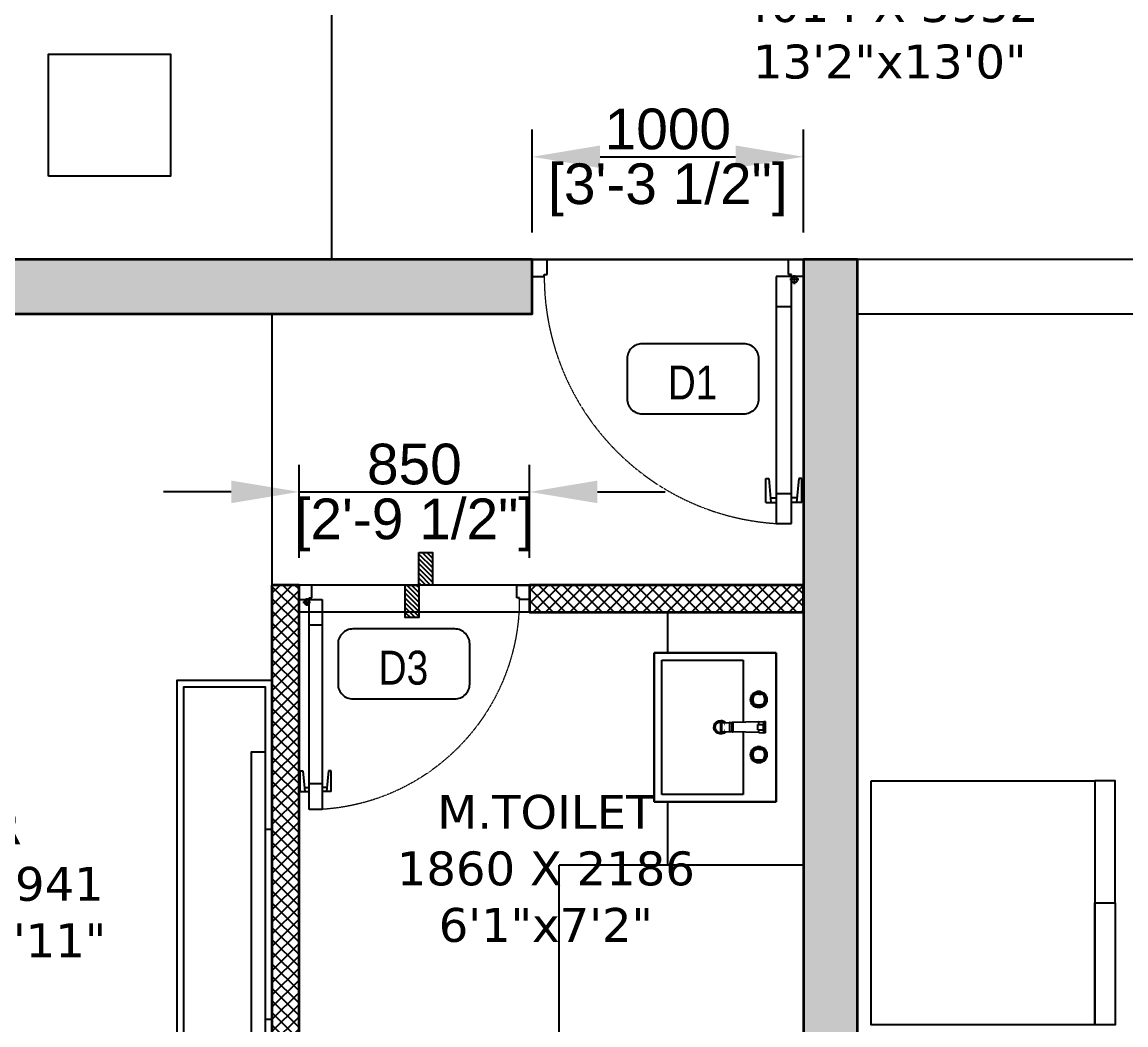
# Model space of a CAD drawing. Header units: millimetres. Extents: x 91566 to 131129, y 141753 to 207061.
# Drawn here: x 116954 to 121024, y 172366 to 176063 of the extents above; entities that cross this region are included whole.
import ezdxf
from ezdxf.enums import TextEntityAlignment as Align

# ---------------------------------------------------------------- set-up
doc = ezdxf.new("R2010")
doc.units = ezdxf.units.MM
doc.linetypes.add('3.5BHK EAST-UN-5$0$DASHED', pattern=[0.75, 0.5, -0.25])
doc.linetypes.add('3BHK  WEST_UN-2$0$DASHED', pattern=[0.75, 0.5, -0.25])
for name, color, linetype in [('A-Dimensions', 4, 'Continuous'), ('A-Door', 11, 'Continuous'), ('A-Door Line', 8, 'Continuous'), ('A-Elevation 10', 8, 'Continuous'), ('A-Fixture', 8, 'Continuous'), ('A-Furniture', 8, 'Continuous'), ('A-Hatch', 252, 'Continuous'), ('A-Room Boundary', 44, 'Continuous'), ('A-Text Main', 44, 'Continuous')]:
    doc.layers.add(name, color=color, linetype=linetype)
doc.layers.add('A-Wall', color=240, linetype='Continuous', lineweight=35)
doc.styles.add('2024-08-29_TOWER-A$0$simplex-0.8', font='simplex.shx', dxfattribs={"width": 0.8})
doc.styles.add('3.5BHK EAST_UN-1$0$grid_text', font='verdana.ttf')
doc.styles.add('ARIAL', font='ARIALN.TTF')
doc.styles.add('S', font='arial.ttf', dxfattribs={"height": 150})
doc.dimstyles.new('DIMSMALL', dxfattribs={"dimtxt": 150, "dimasz": 250, "dimexe": 100, "dimexo": 100, "dimgap": 25, "dimtad": 1, "dimdec": 0, "dimzin": 0, "dimdsep": 46, "dimtxsty": 'S', "dimcen": 0, "dimdle": 100, "dimclrd": 8, "dimclre": 8, "dimclrt": 256, "dimazin": 0, "dimtfac": 1, "dimtdec": 0, "dimtix": 1, "dimtmove": 0, "dimatfit": 3, "dimldrblk": '12_DatumFilled', "dimfxl": 1, "dimtolj": 1, "dimtzin": 0, "dimlwd": -1, "dimlwe": -1, "dimarcsym": 1})

# ---------------------------------------------------------------- blocks, each defined once
blk = doc.blocks.new('3BHK  WEST_UN-3$0$zxcvb')
at = {"layer": 'A-Furniture', "linetype": 'Continuous'}
for p, q in [((-25, 350), (0, 350)), ((-25, -350), (0, -350))]:
    blk.add_line(p, q, dxfattribs=at)
for points in [[(0, 900), (0, -900), (-350, -900), (-349.6, 900)], [(-325, -874.9), (-324.6, 875), (-24.6, 875), (-25, -874.9)], [(-25, 635), (-25, -635), (-75, -635), (-75, 635)]]:
    blk.add_lwpolyline(points, close=True, dxfattribs=at)
blk = doc.blocks.new('A$Ccfbdbe87')
at = {"layer": 'A-Door'}
for p, q in [((99.9, 973.1), (44.4, 973.1)), ((44.4, 973.1), (44.4, 62.5)), ((99.9, 62.5), (99.9, 973.1)), ((5.6, 895.4), (44.4, 895.4)), ((5.6, 895.4), (5.6, 806.5)), ((16.7, 806.5), (24.9, 895.4)), ((23.3, 878.7), (44.4, 878.7)), ((99.9, 862), (44.4, 862)), ((138.8, 895.4), (99.9, 895.4)), ((121, 878.7), (99.9, 878.7)), ((127.7, 806.5), (119.5, 895.4)), ((138.8, 895.4), (138.8, 806.5)), ((5.6, 806.5), (16.7, 806.5)), ((138.8, 806.5), (127.7, 806.5)), ((99.9, 173.5), (44.4, 173.5)), ((33.3, 90.2), (33.3, 56.9)), ((0, 0), (0, 62.5)), ((0, 62.5), (44.4, 62.5)), ((16.7, 73.6), (50, 73.6)), ((44.4, 62.5), (99.9, 62.5)), ((44.4, 62.5), (44.4, 55.5)), ((44.4, 55.5), (55.5, 55.5)), ((55.5, 55.5), (55.5, 0)), ((99.9, 62.5), (99.9, 62.5)), ((944.5, 55.5), (944.5, 0)), ((955.6, 55.5), (944.5, 55.5)), ((1000, 62.5), (955.6, 62.5)), ((955.6, 62.5), (955.6, 55.5)), ((1000, 0), (1000, 62.5)), ((55.5, 0), (0, 0)), ((944.5, 0), (1000, 0))]:
    blk.add_line(p, q, dxfattribs=at)
blk.add_circle((33.3, 73.6), 11.1, dxfattribs=at)
at = {"layer": 'A-Door', "linetype": '3BHK  WEST_UN-2$0$DASHED', "lineweight": 0}
blk.add_arc((41.8, 61.2), 913.8, 0.0822, 86.3506, dxfattribs=at)
blk = doc.blocks.new('A$C9b4d8ff6')
at = {"layer": 'A-Door'}
for p, q in [((84.9, 827.1), (37.7, 827.1)), ((37.7, 827.1), (37.8, 53.1)), ((85, 53.1), (84.9, 827.1)), ((4.7, 761.1), (37.7, 761.1)), ((4.7, 761.1), (4.7, 685.5)), ((14.1, 685.5), (21.1, 761.1)), ((19.8, 746.9), (37.7, 746.9)), ((84.9, 732.7), (37.7, 732.7)), ((117.9, 761.1), (84.9, 761.1)), ((102.8, 746.9), (84.9, 746.9)), ((108.5, 685.5), (101.5, 761.1)), ((117.9, 761.1), (118, 685.5)), ((4.7, 685.5), (14.1, 685.5)), ((118, 685.5), (108.5, 685.5)), ((84.9, 147.5), (37.7, 147.5)), ((0, 0), (0, 53.1)), ((0, 53.1), (37.8, 53.1)), ((14.2, 62.5), (42.5, 62.5)), ((28.3, 76.7), (28.3, 48.4)), ((37.8, 53.1), (85, 53.1)), ((37.8, 53.1), (37.8, 47.2)), ((37.8, 47.2), (47.2, 47.2)), ((47.2, 47.2), (47.2, 0)), ((85, 53.1), (85, 53.1)), ((802.8, 47.2), (802.8, 0.1)), ((812.2, 47.2), (802.8, 47.2)), ((850, 53.2), (812.2, 53.1)), ((812.2, 53.1), (812.2, 47.2)), ((850, 0.1), (850, 53.2)), ((47.2, 0), (0, 0)), ((802.8, 0.1), (850, 0.1))]:
    blk.add_line(p, q, dxfattribs=at)
blk.add_circle((28.3, 62.5), 9.44, dxfattribs=at)
at = {"layer": 'A-Door', "linetype": '3.5BHK EAST-UN-5$0$DASHED', "lineweight": 0}
blk.add_arc((35.5, 52), 776.7, 0.0858, 86.3542, dxfattribs=at)
blk = doc.blocks.new('A$Cf00fcc3f')
at = {"layer": 'A-Fixture'}
for p, q in [((0, 0), (0, -450)), ((550, 0), (0, 0)), ((0, -450), (0, 0)), ((0, 0), (550, 0)), ((550, -450), (550, 0)), ((550, 0), (550, -450)), ((153.6, -41.5), (163.5, -38.6)), ((157.1, -39.5), (155.1, -41.1)), ((162.3, -36.7), (157.1, -39.5)), ((167.9, -35), (162.3, -36.7)), ((163.5, -38.6), (173.8, -37.6)), ((163.5, -38.6), (164.5, -41)), ((164.5, -41), (173.8, -40.1)), ((173.8, -34.4), (167.9, -35)), ((179.7, -35), (173.8, -34.4)), ((179.7, -35), (173.8, -34.4)), ((173.8, -37.6), (184.1, -38.6)), ((173.8, -37.6), (173.8, -40.1)), ((173.8, -40.1), (183.2, -41)), ((185.4, -36.7), (179.7, -35)), ((185.4, -36.7), (179.7, -35)), ((184.1, -38.6), (183.2, -41)), ((184.1, -38.6), (194.1, -41.5)), ((190.6, -39.5), (185.4, -36.7)), ((190.6, -39.5), (185.4, -36.7)), ((192.5, -41.1), (190.6, -39.5)), ((192.5, -41.1), (190.6, -39.5)), ((254.8, -39.2), (296, -39.2)), ((254.8, -39.2), (255, -45.5)), ((295.9, -45.5), (296, -39.2)), ((356.8, -41.5), (366.7, -38.6)), ((360.3, -39.5), (358.3, -41.1)), ((365.5, -36.7), (360.3, -39.5)), ((371.1, -35), (365.5, -36.7)), ((366.7, -38.6), (377, -37.6)), ((366.7, -38.6), (367.7, -41)), ((367.7, -41), (377, -40.1)), ((377, -34.4), (371.1, -35)), ((382.9, -35), (377, -34.4)), ((382.9, -35), (377, -34.4)), ((377, -37.6), (387.3, -38.6)), ((377, -37.6), (377, -40.1)), ((377, -40.1), (386.4, -41)), ((388.6, -36.7), (382.9, -35)), ((388.6, -36.7), (382.9, -35)), ((387.3, -38.6), (386.4, -41)), ((387.3, -38.6), (397.3, -41.5)), ((393.8, -39.5), (388.6, -36.7)), ((393.8, -39.5), (388.6, -36.7)), ((395.7, -41.1), (393.8, -39.5)), ((395.7, -41.1), (393.8, -39.5)), ((144.2, -58.7), (143.6, -64.6)), ((143.6, -64.6), (144.2, -70.5)), ((143.6, -64.6), (144.2, -70.5)), ((145.9, -53), (144.2, -58.7)), ((144.2, -70.5), (145.9, -76.1)), ((144.2, -70.5), (145.9, -76.1)), ((148.7, -47.8), (145.9, -53)), ((145.9, -76.1), (148.7, -81.3)), ((145.9, -76.1), (148.7, -81.3)), ((146.8, -64.6), (147.8, -54.3)), ((147.8, -74.9), (146.8, -64.6)), ((149.4, -64.6), (146.8, -64.6)), ((147.8, -54.3), (150.8, -44.3)), ((147.8, -54.3), (150.3, -55.2)), ((147.8, -74.9), (150.3, -73.9)), ((150.8, -84.8), (147.8, -74.9)), ((150.3, -45.9), (148.7, -47.8)), ((148.7, -81.3), (150.3, -83.2)), ((148.7, -81.3), (150.3, -83.2)), ((149.4, -64.6), (150.3, -55.2)), ((150.3, -73.9), (149.4, -64.6)), ((150.3, -55.2), (152.9, -46.2)), ((152.9, -82.9), (150.3, -73.9)), ((151.6, -42.4), (150.8, -44.3)), ((150.8, -44.3), (152.9, -46.2)), ((151.6, -42.4), (153.6, -41.5)), ((153.7, -44.5), (151.6, -42.4)), ((152.5, -55), (151.6, -64.6)), ((151.6, -64.6), (152.5, -74.2)), ((151.6, -64.6), (152.5, -74.2)), ((155.2, -46), (152.5, -55)), ((155.2, -46), (152.5, -55)), ((152.5, -74.2), (155.2, -83.2)), ((152.5, -74.2), (155.2, -83.2)), ((153.7, -44.5), (152.9, -46.2)), ((154.1, -55.3), (153.2, -64.6)), ((153.2, -64.6), (154.1, -73.9)), ((155.5, -43.7), (153.6, -41.5)), ((155.5, -43.7), (153.7, -44.5)), ((156.4, -47.2), (154.1, -55.3)), ((154.1, -73.9), (156.4, -81.9)), ((164.2, -43.3), (155.2, -46)), ((155.5, -43.7), (164.5, -41)), ((164.5, -44.9), (156.4, -47.2)), ((173.8, -42.3), (164.2, -43.3)), ((173.8, -42.3), (164.2, -43.3)), ((173.8, -43.9), (164.5, -44.9)), ((183.4, -43.3), (173.8, -42.3)), ((183.1, -44.9), (173.8, -43.9)), ((191.2, -47.2), (183.1, -44.9)), ((183.2, -41), (192.2, -43.7)), ((183.4, -43.3), (192.4, -46)), ((192.4, -46), (183.4, -43.3)), ((191.2, -47.2), (193.5, -55.3)), ((191.2, -81.9), (193.5, -73.9)), ((192.2, -43.7), (194.1, -41.5)), ((192.2, -43.7), (193.9, -44.5)), ((192.4, -46), (195.1, -55)), ((192.4, -83.2), (195.1, -74.2)), ((192.4, -83.2), (195.1, -74.2)), ((194.4, -64.6), (193.5, -55.3)), ((194.4, -64.6), (193.5, -73.9)), ((193.9, -44.5), (196, -42.4)), ((193.9, -44.5), (194.7, -46.2)), ((194.1, -41.5), (196, -42.4)), ((196.9, -44.3), (194.7, -46.2)), ((194.7, -46.2), (197.4, -55.2)), ((197.4, -73.9), (194.7, -82.9)), ((195.1, -55), (196, -64.6)), ((196, -64.6), (195.1, -74.2)), ((196, -42.4), (196.9, -44.3)), ((196.9, -44.3), (199.8, -54.3)), ((199.8, -74.9), (196.9, -84.8)), ((198.9, -47.8), (197.3, -45.9)), ((198.9, -47.8), (197.3, -45.9)), ((197.3, -83.2), (198.9, -81.3)), ((197.3, -83.2), (198.9, -81.3)), ((199.8, -54.3), (197.4, -55.2)), ((197.4, -55.2), (198.3, -64.6)), ((198.3, -64.6), (197.4, -73.9)), ((199.8, -74.9), (197.4, -73.9)), ((198.3, -64.6), (200.8, -64.6)), ((201.7, -53), (198.9, -47.8)), ((201.7, -53), (198.9, -47.8)), ((198.9, -81.3), (201.7, -76.1)), ((198.9, -81.3), (201.7, -76.1)), ((199.8, -54.3), (200.8, -64.6)), ((200.8, -64.6), (199.8, -74.9)), ((203.4, -58.7), (201.7, -53)), ((203.4, -58.7), (201.7, -53)), ((201.7, -76.1), (203.4, -70.5)), ((201.7, -76.1), (203.4, -70.5)), ((203.4, -58.7), (204, -64.6)), ((204, -64.6), (203.4, -58.7)), ((204, -64.6), (203.4, -70.5)), ((204, -64.6), (203.4, -70.5)), ((255.5, -64.6), (255, -45.5)), ((255, -45.5), (295.9, -45.5)), ((255.5, -64.6), (258.3, -160.2)), ((255.5, -64.6), (265.1, -64.6)), ((265.1, -68.5), (265.1, -47.9)), ((285.7, -47.9), (265.1, -47.9)), ((265.1, -68.5), (285.7, -68.5)), ((285.7, -68.5), (285.7, -47.9)), ((285.7, -64.6), (295.3, -64.6)), ((295.3, -64.6), (292.6, -160.2)), ((295.3, -64.6), (295.9, -45.5)), ((347.4, -58.7), (346.8, -64.6)), ((346.8, -64.6), (347.4, -70.5)), ((346.8, -64.6), (347.4, -70.5)), ((349.1, -53), (347.4, -58.7)), ((347.4, -70.5), (349.1, -76.1)), ((347.4, -70.5), (349.1, -76.1)), ((351.9, -47.8), (349.1, -53)), ((349.1, -76.1), (351.9, -81.3)), ((349.1, -76.1), (351.9, -81.3)), ((350, -64.6), (351, -54.3)), ((351, -74.9), (350, -64.6)), ((352.6, -64.6), (350, -64.6)), ((351, -54.3), (354, -44.3)), ((351, -54.3), (353.5, -55.2)), ((351, -74.9), (353.5, -73.9)), ((354, -84.8), (351, -74.9)), ((353.5, -45.9), (351.9, -47.8)), ((351.9, -81.3), (353.5, -83.2)), ((351.9, -81.3), (353.5, -83.2)), ((352.6, -64.6), (353.5, -55.2)), ((353.5, -73.9), (352.6, -64.6)), ((353.5, -55.2), (356.1, -46.2)), ((356.1, -82.9), (353.5, -73.9)), ((354.8, -42.4), (354, -44.3)), ((354, -44.3), (356.1, -46.2)), ((354.8, -42.4), (356.8, -41.5)), ((356.9, -44.5), (354.8, -42.4)), ((355.7, -55), (354.8, -64.6)), ((354.8, -64.6), (355.7, -74.2)), ((354.8, -64.6), (355.7, -74.2)), ((358.4, -46), (355.7, -55)), ((358.4, -46), (355.7, -55)), ((355.7, -74.2), (358.4, -83.2)), ((355.7, -74.2), (358.4, -83.2)), ((356.9, -44.5), (356.1, -46.2)), ((357.3, -55.3), (356.4, -64.6)), ((356.4, -64.6), (357.3, -73.9)), ((358.7, -43.7), (356.8, -41.5)), ((358.7, -43.7), (356.9, -44.5)), ((359.6, -47.2), (357.3, -55.3)), ((357.3, -73.9), (359.6, -81.9)), ((367.4, -43.3), (358.4, -46)), ((358.7, -43.7), (367.7, -41)), ((367.7, -44.9), (359.6, -47.2)), ((377, -42.3), (367.4, -43.3)), ((377, -42.3), (367.4, -43.3)), ((377, -43.9), (367.7, -44.9)), ((386.6, -43.3), (377, -42.3)), ((386.3, -44.9), (377, -43.9)), ((394.4, -47.2), (386.3, -44.9)), ((386.4, -41), (395.4, -43.7)), ((386.6, -43.3), (395.6, -46)), ((395.6, -46), (386.6, -43.3)), ((394.4, -47.2), (396.7, -55.3)), ((394.4, -81.9), (396.7, -73.9)), ((395.4, -43.7), (397.3, -41.5)), ((395.4, -43.7), (397.1, -44.5)), ((395.6, -46), (398.3, -55)), ((395.6, -83.2), (398.3, -74.2)), ((395.6, -83.2), (398.3, -74.2)), ((397.6, -64.6), (396.7, -55.3)), ((397.6, -64.6), (396.7, -73.9)), ((397.1, -44.5), (399.2, -42.4)), ((397.1, -44.5), (397.9, -46.2)), ((397.3, -41.5), (399.2, -42.4)), ((400.1, -44.3), (397.9, -46.2)), ((397.9, -46.2), (400.6, -55.2)), ((400.6, -73.9), (397.9, -82.9)), ((398.3, -55), (399.2, -64.6)), ((399.2, -64.6), (398.3, -74.2)), ((399.2, -42.4), (400.1, -44.3)), ((400.1, -44.3), (403, -54.3)), ((403, -74.9), (400.1, -84.8)), ((402.1, -47.8), (400.5, -45.9)), ((402.1, -47.8), (400.5, -45.9)), ((400.5, -83.2), (402.1, -81.3)), ((400.5, -83.2), (402.1, -81.3)), ((403, -54.3), (400.6, -55.2)), ((400.6, -55.2), (401.5, -64.6)), ((401.5, -64.6), (400.6, -73.9)), ((403, -74.9), (400.6, -73.9)), ((401.5, -64.6), (404, -64.6)), ((404.9, -53), (402.1, -47.8)), ((404.9, -53), (402.1, -47.8)), ((402.1, -81.3), (404.9, -76.1)), ((402.1, -81.3), (404.9, -76.1)), ((403, -54.3), (404, -64.6)), ((404, -64.6), (403, -74.9)), ((406.6, -58.7), (404.9, -53)), ((406.6, -58.7), (404.9, -53)), ((404.9, -76.1), (406.6, -70.5)), ((404.9, -76.1), (406.6, -70.5)), ((406.6, -58.7), (407.2, -64.6)), ((406.6, -58.7), (407.2, -64.6)), ((407.2, -64.6), (406.6, -70.5)), ((407.2, -64.6), (406.6, -70.5)), ((257.2, -122), (27.5, -122)), ((27.5, -122), (27.5, -422)), ((150.8, -84.8), (152.9, -82.9)), ((151.6, -86.8), (150.8, -84.8)), ((151.6, -86.8), (153.7, -84.7)), ((151.6, -86.8), (153.6, -87.6)), ((152.9, -82.9), (153.7, -84.7)), ((155.5, -85.5), (153.6, -87.6)), ((163.5, -90.6), (153.6, -87.6)), ((153.7, -84.7), (155.5, -85.5)), ((155.1, -88.1), (157.1, -89.7)), ((155.1, -88.1), (157.1, -89.7)), ((155.2, -83.2), (164.2, -85.9)), ((155.2, -83.2), (164.2, -85.9)), ((164.5, -88.1), (155.5, -85.5)), ((156.4, -81.9), (164.5, -84.3)), ((157.1, -89.7), (162.3, -92.4)), ((157.1, -89.7), (162.3, -92.4)), ((162.3, -92.4), (167.9, -94.2)), ((162.3, -92.4), (167.9, -94.2)), ((163.5, -90.6), (164.5, -88.1)), ((173.8, -91.6), (163.5, -90.6)), ((164.2, -85.9), (173.8, -86.8)), ((164.2, -85.9), (173.8, -86.8)), ((164.5, -84.3), (173.8, -85.2)), ((173.8, -89), (164.5, -88.1)), ((167.9, -94.2), (173.8, -94.7)), ((167.9, -94.2), (173.8, -94.7)), ((173.8, -85.2), (183.1, -84.3)), ((173.8, -86.8), (183.4, -85.9)), ((173.8, -86.8), (183.4, -85.9)), ((183.2, -88.1), (173.8, -89)), ((173.8, -91.6), (173.8, -89)), ((184.1, -90.6), (173.8, -91.6)), ((173.8, -94.7), (179.7, -94.2)), ((173.8, -94.7), (179.7, -94.2)), ((179.7, -94.2), (185.4, -92.4)), ((179.7, -94.2), (185.4, -92.4)), ((183.1, -84.3), (191.2, -81.9)), ((192.2, -85.5), (183.2, -88.1)), ((184.1, -90.6), (183.2, -88.1)), ((183.4, -85.9), (192.4, -83.2)), ((183.4, -85.9), (192.4, -83.2)), ((194.1, -87.6), (184.1, -90.6)), ((185.4, -92.4), (190.6, -89.7)), ((185.4, -92.4), (190.6, -89.7)), ((190.6, -89.7), (192.5, -88.1)), ((190.6, -89.7), (192.5, -88.1)), ((192.2, -85.5), (193.9, -84.7)), ((192.2, -85.5), (194.1, -87.6)), ((193.9, -84.7), (194.7, -82.9)), ((193.9, -84.7), (196, -86.8)), ((196, -86.8), (194.1, -87.6)), ((196.9, -84.8), (194.7, -82.9)), ((196, -86.8), (196.9, -84.8)), ((522.5, -122), (293.7, -122)), ((354, -84.8), (356.1, -82.9)), ((354.8, -86.8), (354, -84.8)), ((354.8, -86.8), (356.9, -84.7)), ((354.8, -86.8), (356.8, -87.6)), ((356.1, -82.9), (356.9, -84.7)), ((358.7, -85.5), (356.8, -87.6)), ((366.7, -90.6), (356.8, -87.6)), ((356.9, -84.7), (358.7, -85.5)), ((358.3, -88.1), (360.3, -89.7)), ((358.3, -88.1), (360.3, -89.7)), ((358.4, -83.2), (367.4, -85.9)), ((358.4, -83.2), (367.4, -85.9)), ((367.7, -88.1), (358.7, -85.5)), ((359.6, -81.9), (367.7, -84.3)), ((360.3, -89.7), (365.5, -92.4)), ((360.3, -89.7), (365.5, -92.4)), ((365.5, -92.4), (371.1, -94.2)), ((365.5, -92.4), (371.1, -94.2)), ((366.7, -90.6), (367.7, -88.1)), ((377, -91.6), (366.7, -90.6)), ((367.4, -85.9), (377, -86.8)), ((367.4, -85.9), (377, -86.8)), ((367.7, -84.3), (377, -85.2)), ((377, -89), (367.7, -88.1)), ((371.1, -94.2), (377, -94.7)), ((371.1, -94.2), (377, -94.7)), ((377, -85.2), (386.3, -84.3)), ((377, -86.8), (386.6, -85.9)), ((377, -86.8), (386.6, -85.9)), ((386.4, -88.1), (377, -89)), ((377, -91.6), (377, -89)), ((387.3, -90.6), (377, -91.6)), ((377, -94.7), (382.9, -94.2)), ((377, -94.7), (382.9, -94.2)), ((382.9, -94.2), (388.6, -92.4)), ((382.9, -94.2), (388.6, -92.4)), ((386.3, -84.3), (394.4, -81.9)), ((395.4, -85.5), (386.4, -88.1)), ((387.3, -90.6), (386.4, -88.1)), ((386.6, -85.9), (395.6, -83.2)), ((386.6, -85.9), (395.6, -83.2)), ((397.3, -87.6), (387.3, -90.6)), ((388.6, -92.4), (393.8, -89.7)), ((388.6, -92.4), (393.8, -89.7)), ((393.8, -89.7), (395.7, -88.1)), ((393.8, -89.7), (395.7, -88.1)), ((395.4, -85.5), (397.1, -84.7)), ((395.4, -85.5), (397.3, -87.6)), ((397.1, -84.7), (397.9, -82.9)), ((397.1, -84.7), (399.2, -86.8)), ((399.2, -86.8), (397.3, -87.6)), ((400.1, -84.8), (397.9, -82.9)), ((399.2, -86.8), (400.1, -84.8)), ((522.5, -422), (522.5, -122)), ((258.3, -162.3), (258.3, -160.2)), ((292.6, -160.2), (258.3, -160.2)), ((258.3, -162.3), (258.6, -171.8)), ((258.3, -162.3), (292.5, -162.3)), ((292.2, -171.8), (292.5, -162.3)), ((292.6, -160.2), (292.5, -162.3)), ((258.6, -171.8), (258.6, -172.7)), ((258.6, -171.8), (292.2, -171.8)), ((259.4, -201.1), (258.6, -172.7)), ((292.2, -172.7), (258.6, -172.7)), ((259.4, -201.1), (259.5, -204.3)), ((259.4, -201.1), (291.4, -201.1)), ((264.3, -192.3), (264.3, -190.8)), ((286.5, -192.3), (286.5, -190.8)), ((291.3, -204.3), (291.4, -201.1)), ((291.4, -201.1), (292.2, -172.7)), ((292.2, -171.8), (292.2, -172.7)), ((259.5, -204.3), (291.3, -204.3)), ((27.5, -422), (522.5, -422)), ((0, -450), (550, -450)), ((550, -450), (0, -450))]:
    blk.add_line(p, q, dxfattribs=at)
for radius, start, end in [(25, 130.6704, 0), (20, 145.6811, 0), (25, 0, 45), (20, 0, 24.0891)]:
    blk.add_arc((275, -205), radius, start, end, dxfattribs=at)
blk = doc.blocks.new('3BHK  WEST_UN-3$0$2024-08-29_TOWER-A$0$SIDE TABLE')
at = {"layer": 'A-Furniture'}
blk.add_lwpolyline([(0.45, 0), (0, 0), (0, 0.45), (0.45, 0.45)], close=True, dxfattribs=at)
blk = doc.blocks.new('A$C2fd0a982')
at = {"layer": 'A-Elevation 10'}
for points in [[(0, 0), (0, -825), (-900, -825), (-900, 0)], [(-450, -825), (-450, -900), (-900, -900), (-900, -825)], [(-450, -825), (-450, -900), (0, -900), (0, -825)]]:
    blk.add_lwpolyline(points, close=True, dxfattribs=at)
blk = doc.blocks.new('2024-08-29_TOWER-A$0$WNTG')
at = {"layer": 'A-Text Main'}
blk.add_lwpolyline([(-187.8, 246.2), (187.8, 246.2, -0.414214), (242.8, 191.2), (242.8, 43.3, -0.414214), (187.8, -11.7), (-187.8, -11.7, -0.414214), (-242.8, 43.3), (-242.8, 191.2, -0.414214)], format="xyb", close=True, dxfattribs=at)
at = {"layer": 'A-Text Main', "style": '2024-08-29_TOWER-A$0$simplex-0.8', "width": 0.8}
blk.add_attdef('WNTG', text='', height=150, dxfattribs=at).set_placement((-1.6, 43), align=Align.CENTER)
blk = doc.blocks.new('TILE DROP')
at = {"layer": 'A-Door Line'}
h = blk.add_hatch(dxfattribs=at)
h.set_pattern_fill('ANSI31', color=8, scale=0.1)
h.set_pattern_definition([(45, (-18.584744, -6.592634), (-0.008838835, 0.008838835), [])])
h.paths.add_polyline_path([(0, 0.05), (-0.12, 0.05), (-0.12, 0), (0, 0)])
h.paths.add_polyline_path([(0.12, -0.05), (0.12, 0), (0, 0), (0, -0.05)])
at = {"layer": 'A-Door Line', "color": 8}
for points in [[(-0.12, 0), (-0.12, 0.05), (0, 0.05), (0, 0)], [(0, -0.05), (0, 0), (0.12, 0), (0.12, -0.05)]]:
    blk.add_lwpolyline(points, close=True, dxfattribs=at)
blk = doc.blocks.new('Unit_3')
at = {"layer": 'A-Hatch', "linetype": 'Continuous'}
h = blk.add_hatch(color=256, dxfattribs=at)
h.dxf.hatch_style = 1
h.paths.add_polyline_path([(0, -4107), (0, 0), (2950, 0), (2950, -250), (250, -250), (250, -3907.1), (3749.5, -3907.1), (3749.5, -4107.1)])
h.paths.add_polyline_path([(5510, -4107.1), (5510, 0), (4680, 0), (4680, -250), (5310, -250), (5310, -4107.1)])
h.paths.add_polyline_path([(6920, -250), (10663.4, -250), (10663.4, 0), (6920, 0)])
h.paths.add_polyline_path([(8170.2, -4106.6), (11365, -4106.6), (11365, -2899.7), (11115, -2899.7), (11115, -3856.5), (8170.2, -3856.5)])
h.paths.add_polyline_path([(250, -5307), (0, -5307), (0, -12449.9), (3342, -12449.9), (3342, -12199.9), (249.6, -12199.9), (249.6, -8258.9), (5201.6, -8258.9), (5201.6, -8058.9), (250, -8058.9)])
h = blk.add_hatch(dxfattribs=at)
h.set_pattern_fill('ANSI37', color=256, scale=10)
h.paths.add_polyline_path([(3930, -250), (3930, 0), (3650, 0), (3650, -250), (3650, -933), (3749.5, -932.5), (3749.5, -249.5)])
h.paths.add_polyline_path([(3749.5, -1783), (3650, -1783), (3650, -2907.1), (3749.5, -2907.1), (3749.5, -2843), (5310, -2843), (5310, -2742.4), (3749.5, -2742.4)])
h.paths.add_polyline_path([(5510, -3607.1), (7070.2, -3607.1), (7070.2, -4107.1), (7170.2, -4107.1), (7170.2, -2547.1), (7070.2, -2547.1), (7070.2, -3506.5), (5510, -3506.5)])
h.paths.add_polyline_path([(7069.7, -250), (7069.7, -811.3), (6919.7, -811.3), (6920, -1011.9), (7070.2, -1011.9), (7070, -1697.1), (7170, -1697.1), (7170.2, -250)])
h.paths.add_polyline_path([(5509.5, -1011.9), (6170, -1011.9), (6169.9, -811.3), (5509.5, -811.3)])
h.paths.add_polyline_path([(9476.2, -4107.6), (9476.2, -4557), (9576.2, -4557), (9576.2, -4107.6)])
h.paths.add_polyline_path([(8476.8, -4106.6), (8476.8, -4557), (8726.8, -4557), (8726.8, -4106.6)])
h.paths.add_polyline_path([(8476.8, -8008.9), (8476.8, -7557), (8726.6, -7557), (8726.6, -8008.9)])
h.paths.add_polyline_path([(9640.6, -8258.9), (9640.4, -8859.8), (9539.9, -8859.8), (9540.1, -8258.9)])
h.paths.add_polyline_path([(10340.6, -8258.9), (10340.6, -8758.9), (10240.6, -8758.9), (10240.6, -8258.9)])
h.paths.add_polyline_path([(9640.6, -12199.9), (9640.7, -9859.8), (9540.2, -9859.8), (9540.1, -12199.9)])
h.paths.add_polyline_path([(6201.6, -9258.9), (5192, -9258.9), (5192, -9358.3), (6201.6, -9358.3)])
h.paths.add_polyline_path([(4242, -9258.9), (4242, -12449.9), (4341.5, -12449.9), (4341.5, -11653.8), (4491.7, -11653.8), (4492, -11544.2), (4342, -11544.2), (4342, -9258.9)])
h.paths.add_polyline_path([(6201.6, -11544.2), (5242, -11544.2), (5242, -11653.9), (6201.6, -11653.9)])
h = blk.add_hatch(color=256, dxfattribs=at)
h.dxf.hatch_style = 1
h.paths.add_polyline_path([(6201.6, -12449.9), (7430, -12449.9), (7430, -12199.9), (6401.6, -12199.9), (6401.6, -8258.9), (6401.6, -8058.9), (6201.6, -8058.9)])
h.paths.add_polyline_path([(8430, -12199.9), (8430, -12449.9), (11365, -12449.9), (11365, -12199.9)])
h.paths.add_polyline_path([(11365, -8258.9), (8727.4, -8258.9), (7782.6, -8258.9), (7782.6, -8058.9), (8476.8, -8058.9), (8476.8, -8008.9), (11365, -8008.9)])
at = {"layer": 'A-Door Line'}
blk.add_line((5192, -9258.9), (4342, -9258.9), dxfattribs=at)
at = {"layer": 'A-Door Line', "linetype": 'Continuous'}
blk.add_lwpolyline([(5201.6, -8058.9), (6201.6, -8058.9)], dxfattribs=at)
at = {"layer": 'A-Fixture'}
for points in [[(5701.6, -9508.3), (5701.6, -9358.3), (6201.6, -9358.3), (6201.6, -10292), (5701.6, -10292), (5701.6, -10058.3)], [(5301.6, -11544.2), (5301.6, -10292)], [(6201.6, -10292), (5301.6, -10292)]]:
    blk.add_lwpolyline(points, dxfattribs=at)
at = {"layer": 'A-Room Boundary', "linetype": 'Continuous'}
for points in [[(4463.3, -4107.1), (250, -4107.1), (250, -8058.9), (4463.3, -8058.9)], [(4463.3, -4107.1), (8476.8, -4107.1), (8476.8, -8058.9), (4463.3, -8058.9)], [(249.6, -8258.9), (4242, -8258.9), (4242, -12199.9), (249.6, -12199.9)], [(6401.6, -8258.9), (9540.1, -8258.9), (9540.1, -12199.9), (6401.6, -12199.9)]]:
    blk.add_lwpolyline(points, close=True, dxfattribs=at)
at = {"layer": 'A-Text Main'}
blk.add_lwpolyline([(6201.6, -9358.3), (4342, -9358.3), (4342, -11544.2), (6201.6, -11544.2)], close=True, dxfattribs=at)
at = {"layer": 'A-Wall'}
blk.add_lwpolyline([(250, -5307), (0, -5307), (0, -12449.9), (3342, -12449.9), (3342, -12199.9), (249.6, -12199.9), (249.6, -8258.9), (5201.6, -8258.9), (5201.6, -8058.9), (250, -8058.9), (250, -5307)], dxfattribs=at)
for points in [[(6201.6, -12449.9), (7430, -12449.9), (7430, -12199.9), (6401.6, -12199.9), (6401.6, -8258.9), (6401.6, -8258.9), (6401.6, -8058.9), (6201.6, -8058.9)], [(4242, -9258.9), (4242, -12449.9), (4341.5, -12449.9), (4341.5, -11653.8), (4491.7, -11653.8), (4492, -11544.2), (4342, -11544.2), (4342, -9258.9)], [(6201.6, -9258.9), (5192, -9258.9), (5192, -9358.3), (6201.6, -9358.3)]]:
    blk.add_lwpolyline(points, close=True, dxfattribs=at)
at = {"layer": 'A-Door', "linetype": 'Continuous', "rotation": 180}
blk.add_blockref('A$Ccfbdbe87', (6201.6, -8058.9), dxfattribs=at)
at = {"layer": 'A-Door', "linetype": 'Continuous', "xscale": -1, "rotation": 180}
blk.add_blockref('A$C9b4d8ff6', (4342, -9258.9), dxfattribs=at)
at = {"layer": 'A-Door Line', "color": 8, "xscale": 1000.000000000004, "yscale": 1000.000000000004, "zscale": 1000.000000000004, "rotation": 270}
blk.add_blockref('TILE DROP', (4783.6, -9258.9), dxfattribs=at)
at = {"layer": 'A-Fixture', "linetype": 'Continuous', "xscale": -1, "rotation": 270}
blk.add_blockref('A$Cf00fcc3f', (6101.6, -10058.3), dxfattribs=at)
at = {"layer": 'A-Furniture', "linetype": 'Continuous', "xscale": 1000, "yscale": 1000, "zscale": 1000, "rotation": 270}
blk.add_blockref('3BHK  WEST_UN-3$0$2024-08-29_TOWER-A$0$SIDE TABLE', (3418, -7301.5), dxfattribs=at)
at = {"layer": 'A-Furniture'}
blk.add_blockref('3BHK  WEST_UN-3$0$zxcvb', (4242, -10509), dxfattribs=at)
at = {"layer": 'A-Furniture', "linetype": 'Continuous', "rotation": 90}
blk.add_blockref('A$C2fd0a982', (6451.6, -9980.3), dxfattribs=at)
at = {"layer": 'A-Text Main'}
ref = blk.add_blockref('2024-08-29_TOWER-A$0$WNTG', (5794.4, -8381.1), dxfattribs=dict(at, xscale=-1, rotation=180))
ref.add_attrib('WNTG', 'D1', dxfattribs={"height": 125, "style": 'ARIAL'}).set_placement((5792.8, -8574.6), align=Align.CENTER)
ref = blk.add_blockref('2024-08-29_TOWER-A$0$WNTG', (4728.4, -9432.6), dxfattribs=dict(at, xscale=-1, rotation=180))
ref.add_attrib('WNTG', 'D3', dxfattribs={"height": 125, "style": 'ARIAL'}).set_placement((4726.8, -9626), align=Align.CENTER)
at = {"layer": 'A-Text Main', "linetype": 'Continuous', "char_height": 125, "width": 1453.819, "attachment_point": 5, "style": '3.5BHK EAST_UN-1$0$grid_text'}
for s, insert in [('DINING\\P4014 X 3952\\P13\'2"x13\'0"', (6519.9, -7121.4)), ('M.TOILET\\P1860 X 2186\\P6\'1"x7\'2"', (5251.9, -10304.8)), ('M B R\\P3992 X 3941\\P13\'1"x12\'11"', (3072.3, -10361.7))]:
    blk.add_mtext(s, dxfattribs=dict(at, insert=insert))
blk = doc.blocks.new('*D113')
at = {"layer": 'A-Dimensions', "color": 8, "transparency": 16777216}
for p, q in [((118835.4, 175287.3), (118835.4, 175666.8)), ((119835.4, 175287.3), (119835.4, 175666.8)), ((119085.4, 175566.8), (119585.4, 175566.8))]:
    blk.add_line(p, q, dxfattribs=at)
for points in [[(119085.4, 175608.4), (119085.4, 175525.1), (118835.4, 175566.8)], [(119585.4, 175608.4), (119585.4, 175525.1), (119835.4, 175566.8)]]:
    blk.add_solid(points, dxfattribs=at)
at = {"layer": 'Defpoints', "color": 0, "transparency": 16777216}
for p in [(119835.4, 175566.8), (118835.4, 175187.3), (119835.4, 175187.3)]:
    blk.add_point(p, dxfattribs=at)
at = {"layer": 'A-Dimensions', "lineweight": 30, "transparency": 16777216, "char_height": 150, "attachment_point": 5, "style": 'S'}
for s, insert in [('\\A1;1000', (119335.4, 175668.4)), ('\\A1;[3\'-3 1/2"]', (119335.4, 175444.7))]:
    blk.add_mtext(s, dxfattribs=dict(at, insert=insert))
blk = doc.blocks.new('12_DatumFilled')
at = {"color": 8, "linetype": 'ByBlock'}
blk.add_solid([(0, 0.577), (-1, 0), (0, -0.577)], dxfattribs=at)
blk = doc.blocks.new('*D114')
at = {"layer": 'A-Dimensions', "color": 8, "transparency": 16777216}
for p, q in [((117975.8, 174087.6), (117975.8, 174431.2)), ((118825.8, 174087.6), (118825.8, 174431.2)), ((117725.8, 174331.2), (117475.8, 174331.2)), ((117975.8, 174331.2), (118825.8, 174331.2)), ((119075.8, 174331.2), (119325.8, 174331.2))]:
    blk.add_line(p, q, dxfattribs=at)
for points in [[(117725.8, 174372.8), (117725.8, 174289.5), (117975.8, 174331.2)], [(119075.8, 174372.8), (119075.8, 174289.5), (118825.8, 174331.2)]]:
    blk.add_solid(points, dxfattribs=at)
at = {"layer": 'Defpoints', "color": 0, "transparency": 16777216}
for p in [(118825.8, 174331.2), (117975.8, 173987.6), (118825.8, 173987.6)]:
    blk.add_point(p, dxfattribs=at)
at = {"layer": 'A-Dimensions', "lineweight": 30, "transparency": 16777216, "char_height": 150, "attachment_point": 5, "style": 'S'}
for s, insert in [('\\A1;850', (118400.8, 174432.8)), ('\\A1;[2\'-9 1/2"]', (118400.8, 174209.1))]:
    blk.add_mtext(s, dxfattribs=dict(at, insert=insert))

msp = doc.modelspace()

# ---------------------------------------------------------------- block references
at = {"linetype": 'Continuous'}
msp.add_blockref('Unit_3', (113633.6, 183246.5), dxfattribs=at)

# ---------------------------------------------------------------- next in the draw order: dimensions: what is measured, and where the dimension line sits
at = {"layer": 'A-Dimensions', "lineweight": 30}
for base, p1, p2, picture, middle in [((119835.4, 175566.8), (118835.4, 175187.3), (119835.4, 175187.3), '*D113', (119335.4, 175566.8)), ((118825.8, 174331.2), (117975.8, 173987.6), (118825.8, 173987.6), '*D114', (118400.8, 174331.2))]:
    dim = msp.add_linear_dim(base=base, p1=p1, p2=p2, dimstyle='DIMSMALL', override={"dimpost": '\\X'}, dxfattribs=at)
    dim.commit()
    dim.dimension.update_dxf_attribs({"geometry": picture, "text_midpoint": middle})

doc.saveas('drawing.dxf')
